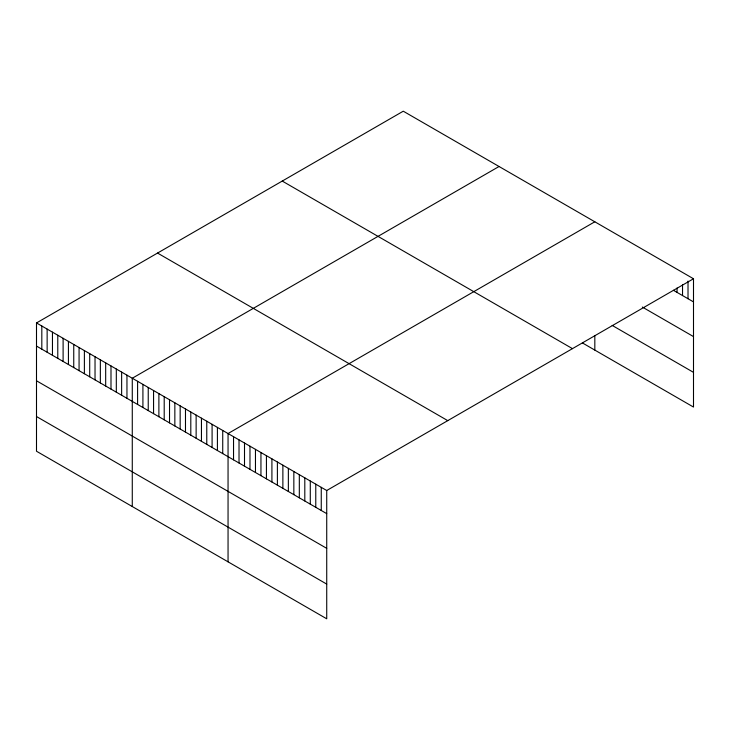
<?xml version="1.0" encoding="UTF-8"?>
<svg xmlns="http://www.w3.org/2000/svg" width="730" height="730" viewBox="0 0 730 730"><rect width="100%" height="100%" fill="white"/><g stroke="black" fill="none" stroke-linecap="round" stroke-linejoin="round"><path stroke-width="1.09" d="M36.5 322.943L326.73 490.505L326.73 618.803L36.5 451.24L36.5 322.943L403.27 111.197L693.5 278.76L693.5 407.057L582.403 342.918M499.046 166.495L132.276 378.24L132.276 506.538M594.822 221.783L228.052 433.538L228.052 561.835M326.73 490.505L693.5 278.76M673.398 290.284L693.5 301.891M642.336 307.056L693.5 336.594M612.178 325.407L693.5 372.355M282.236 181.067L572.466 348.639M157.534 253.064L447.764 420.635M36.5 346.084L326.73 513.646M36.5 380.786L326.73 548.349M36.5 416.538L326.73 584.1M688.016 281.105L688.016 298.725M682.532 284.545L682.532 295.568M677.057 287.994L677.057 292.401M594.822 335.627L594.822 350.081M321.255 487.348L321.255 510.48M315.771 484.182L315.771 507.314M310.286 481.015L310.286 504.147M304.802 477.849L304.802 500.981M299.318 474.683L299.318 497.814M293.843 471.516L293.843 494.657M288.359 468.35L288.359 491.491M282.875 465.192L282.875 488.324M277.391 462.026L277.391 485.158M271.916 458.86L271.916 481.992M266.432 455.693L266.432 478.825M260.948 452.527L260.948 475.659M255.463 449.361L255.463 472.502M249.979 446.194L249.979 469.335M244.504 443.037L244.504 466.169M239.02 439.871L239.02 463.002M233.536 436.704L233.536 459.836M222.732 430.463L222.732 453.604M217.412 427.397L217.412 450.529M212.092 424.322L212.092 447.454M206.772 421.246L206.772 444.387M201.453 418.18L201.453 441.312M196.133 415.105L196.133 438.237M190.804 412.03L190.804 435.171M185.484 408.964L185.484 432.096M180.164 405.889L180.164 429.021M174.844 402.814L174.844 425.955M169.524 399.748L169.524 422.88M164.204 396.673L164.204 419.805M158.885 393.598L158.885 416.739M153.565 390.532L153.565 413.664M148.236 387.457L148.236 410.588M142.916 384.382L142.916 407.523M137.596 381.315L137.596 404.447M126.956 375.165L126.956 398.306M121.636 372.099L121.636 395.231M116.316 369.024L116.316 392.156M110.996 365.949L110.996 389.09M105.677 362.883L105.677 386.015M100.348 359.808L100.348 382.94M95.028 356.733L95.028 379.874M89.708 353.667L89.708 376.799M84.388 350.592L84.388 373.724M79.068 347.516L79.068 370.657M73.748 344.451L73.748 367.582M68.428 341.375L68.428 364.507M63.108 338.3L63.108 361.441M57.779 335.234L57.779 358.366M52.46 332.159L52.46 355.3M47.14 329.093L47.14 352.225M41.82 326.018L41.82 349.15"/></g></svg>
